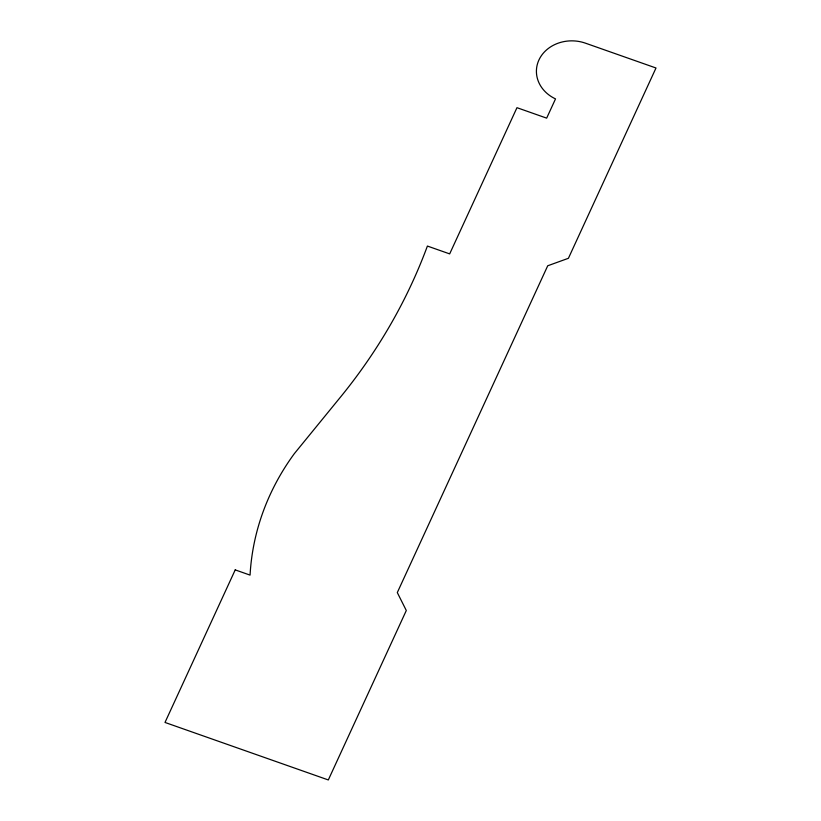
<?xml version="1.0" encoding="UTF-8"?>
<svg xmlns="http://www.w3.org/2000/svg" width="821" height="821" viewBox="0 0 821 821"><rect width="100%" height="100%" fill="white"/><g stroke="black" fill="none" stroke-linecap="round" stroke-linejoin="round"><path stroke-width="1.23" d="M235.217 569.887L165 722.449L328.318 779.95L406.303 610.516L397.302 592.577L547.72 265.778L568.419 258.287L656 67.999L585.476 43.174A35.919 30.921 2.8 0 0 539.695 58.435A35.919 30.921 2.8 0 0 555.519 98.9L546.663 118.142L516.963 107.684L449.672 253.894L427.402 246.054A657.416 565.864 2.8 0 1 338.509 399.509L294.308 453.674A293.559 252.673 2.8 0 0 250.066 575.111L235.217 569.887"/></g></svg>
